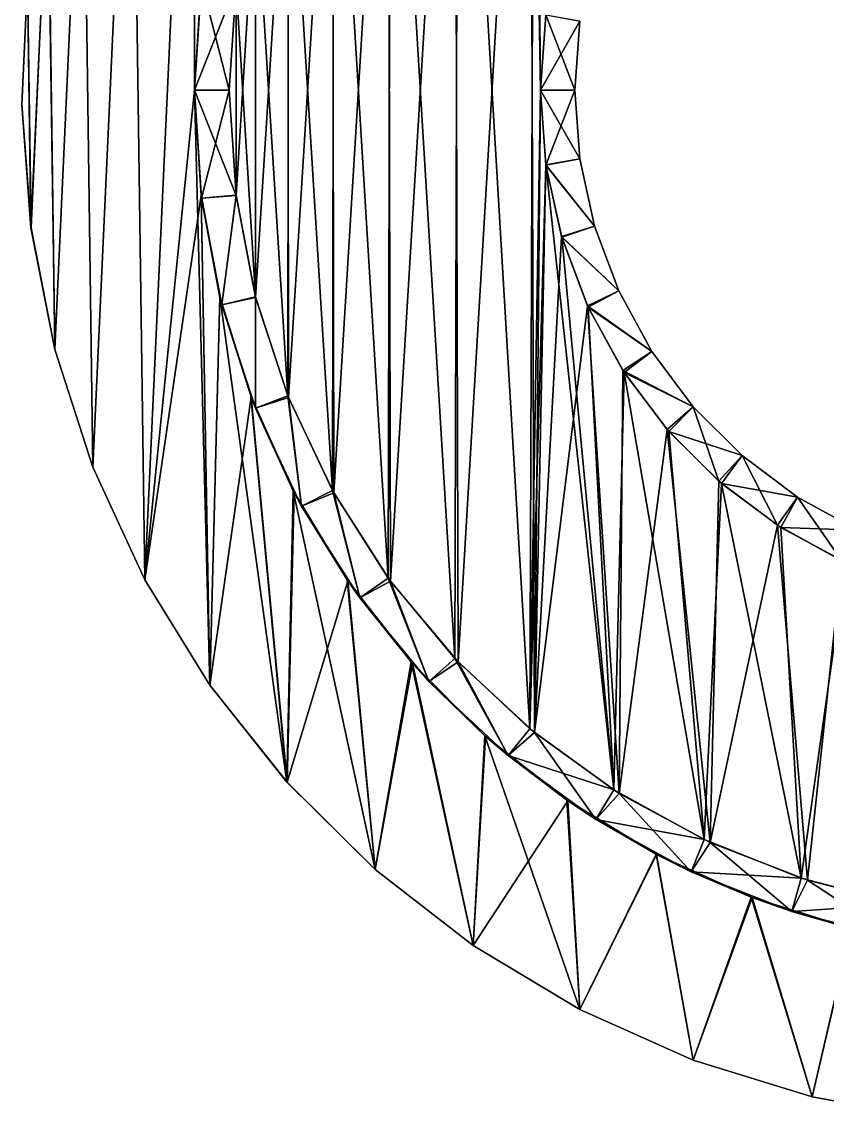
# Model space of a CAD drawing. Header units: metres. Extents: x -0.15 to 4.68, y -0.15 to 1.34.
# Drawn here: x -0.15 to -0.0335, y -0.1489 to 0.0098 of the extents above; entities that cross this region are included whole.
import ezdxf

# ---------------------------------------------------------------- set-up
doc = ezdxf.new("R2010")
doc.units = ezdxf.units.M
doc.header["$LTSCALE"] = 65.185185
for name, color, linetype in [('22', 7, 'CONTINUOUS'), ('24', 7, 'CONTINUOUS'), ('26', 7, 'CONTINUOUS'), ('27', 7, 'CONTINUOUS'), ('28', 7, 'CONTINUOUS'), ('29', 7, 'CONTINUOUS'), ('30', 7, 'CONTINUOUS'), ('31', 7, 'CONTINUOUS'), ('32', 7, 'CONTINUOUS'), ('33', 7, 'CONTINUOUS'), ('34', 7, 'CONTINUOUS'), ('35', 7, 'CONTINUOUS'), ('36', 7, 'CONTINUOUS'), ('37', 7, 'CONTINUOUS'), ('38', 7, 'CONTINUOUS'), ('39', 7, 'CONTINUOUS'), ('40', 7, 'CONTINUOUS'), ('41', 7, 'CONTINUOUS'), ('82', 7, 'CONTINUOUS')]:
    doc.layers.add(name, color=color, linetype=linetype)

msp = doc.modelspace()

# ---------------------------------------------------------------- linework, layer by layer
at = {"layer": '22', "color": 2, "linetype": 'CONTINUOUS'}
for points in [[(-0.1322, -0.07086), (-0.13411, 0.06716), (-0.12514, 0.0827), (-0.1322, -0.07086)], [(-0.1322, -0.07086), (-0.12514, 0.0827), (-0.125, 0), (-0.1322, -0.07086)], [(-0.125, 0), (-0.12514, 0.0827), (-0.12408, 0.01496), (-0.125, 0)], [(-0.13971, -0.05459), (-0.14118, 0.05068), (-0.13411, 0.06716), (-0.13971, -0.05459)], [(-0.1322, -0.07086), (-0.13971, -0.05459), (-0.13411, 0.06716), (-0.1322, -0.07086)], [(-0.14521, -0.03754), (-0.14621, 0.03347), (-0.14118, 0.05068), (-0.14521, -0.03754)], [(-0.13971, -0.05459), (-0.14521, -0.03754), (-0.14118, 0.05068), (-0.13971, -0.05459)], [(-0.14866, -0.01996), (-0.14916, 0.0158), (-0.14621, 0.03347), (-0.14866, -0.01996)], [(-0.14521, -0.03754), (-0.14866, -0.01996), (-0.14621, 0.03347), (-0.14521, -0.03754)], [(-0.14866, -0.01996), (-0.14997, -0.0021), (-0.14916, 0.0158), (-0.14866, -0.01996)], [(-0.12404, -0.01526), (-0.1322, -0.07086), (-0.125, 0), (-0.12404, -0.01526)], [(-0.12281, -0.08613), (-0.1322, -0.07086), (-0.12404, -0.01526), (-0.12281, -0.08613)], [(-0.12134, -0.03003), (-0.12281, -0.08613), (-0.12404, -0.01526), (-0.12134, -0.03003)], [(-0.11684, -0.04439), (-0.12281, -0.08613), (-0.12134, -0.03003), (-0.11684, -0.04439)], [(-0.11164, -0.10016), (-0.12281, -0.08613), (-0.11684, -0.04439), (-0.11164, -0.10016)], [(-0.11063, -0.05819), (-0.11164, -0.10016), (-0.11684, -0.04439), (-0.11063, -0.05819)], [(-0.10285, -0.07102), (-0.11164, -0.10016), (-0.11063, -0.05819), (-0.10285, -0.07102)], [(-0.09889, -0.11278), (-0.11164, -0.10016), (-0.10285, -0.07102), (-0.09889, -0.11278)], [(-0.09352, -0.08292), (-0.09889, -0.11278), (-0.10285, -0.07102), (-0.09352, -0.08292)], [(-0.08471, -0.12378), (-0.09889, -0.11278), (-0.09352, -0.08292), (-0.08471, -0.12378)], [(-0.08293, -0.09352), (-0.08471, -0.12378), (-0.09352, -0.08292), (-0.08293, -0.09352)], [(-0.07102, -0.10285), (-0.08471, -0.12378), (-0.08293, -0.09352), (-0.07102, -0.10285)], [(-0.06931, -0.13303), (-0.08471, -0.12378), (-0.07102, -0.10285), (-0.06931, -0.13303)], [(-0.05819, -0.11062), (-0.06931, -0.13303), (-0.07102, -0.10285), (-0.05819, -0.11062)], [(-0.05289, -0.14035), (-0.06931, -0.13303), (-0.05819, -0.11062), (-0.05289, -0.14035)], [(-0.04439, -0.11684), (-0.05289, -0.14035), (-0.05819, -0.11062), (-0.04439, -0.11684)], [(-0.03571, -0.14569), (-0.05289, -0.14035), (-0.04439, -0.11684), (-0.03571, -0.14569)], [(-0.03003, -0.12134), (-0.03571, -0.14569), (-0.04439, -0.11684), (-0.03003, -0.12134)], [(-0.01812, -0.14889), (-0.03571, -0.14569), (-0.03003, -0.12134), (-0.01812, -0.14889)]]:
    msp.add_3dface(points, dxfattribs=at)
at = {"layer": '24', "color": 2, "linetype": 'CONTINUOUS'}
for points in [[(-0.13411, 0.06716, 0.605), (-0.1322, -0.07085, 0.605), (-0.12514, 0.0827, 0.605), (-0.13411, 0.06716, 0.605)], [(-0.12514, 0.0827, 0.605), (-0.1322, -0.07085, 0.605), (-0.125, 0, 0.605), (-0.12514, 0.0827, 0.605)], [(-0.12514, 0.0827, 0.605), (-0.125, 0, 0.605), (-0.1241, 0.01488, 0.605), (-0.12514, 0.0827, 0.605)], [(-0.14118, 0.05068, 0.605), (-0.13971, -0.05459, 0.605), (-0.13411, 0.06716, 0.605), (-0.14118, 0.05068, 0.605)], [(-0.13971, -0.05459, 0.605), (-0.1322, -0.07085, 0.605), (-0.13411, 0.06716, 0.605), (-0.13971, -0.05459, 0.605)], [(-0.1462, 0.03348, 0.605), (-0.14521, -0.03754, 0.605), (-0.14118, 0.05068, 0.605), (-0.1462, 0.03348, 0.605)], [(-0.14521, -0.03754, 0.605), (-0.13971, -0.05459, 0.605), (-0.14118, 0.05068, 0.605), (-0.14521, -0.03754, 0.605)], [(-0.14916, 0.0158, 0.605), (-0.14867, -0.01996, 0.605), (-0.1462, 0.03348, 0.605), (-0.14916, 0.0158, 0.605)], [(-0.14867, -0.01996, 0.605), (-0.14521, -0.03754, 0.605), (-0.1462, 0.03348, 0.605), (-0.14867, -0.01996, 0.605)], [(-0.14997, -0.00209, 0.605), (-0.14867, -0.01996, 0.605), (-0.14916, 0.0158, 0.605), (-0.14997, -0.00209, 0.605)], [(-0.1322, -0.07085, 0.605), (-0.12281, -0.08612, 0.605), (-0.125, 0, 0.605), (-0.1322, -0.07085, 0.605)], [(-0.125, 0, 0.605), (-0.12281, -0.08612, 0.605), (-0.12407, -0.01513, 0.605), (-0.125, 0, 0.605)], [(-0.12407, -0.01513, 0.605), (-0.12281, -0.08612, 0.605), (-0.12138, -0.02986, 0.605), (-0.12407, -0.01513, 0.605)], [(-0.12281, -0.08612, 0.605), (-0.11165, -0.10016, 0.605), (-0.12138, -0.02986, 0.605), (-0.12281, -0.08612, 0.605)], [(-0.12138, -0.02986, 0.605), (-0.11165, -0.10016, 0.605), (-0.11689, -0.04426, 0.605), (-0.12138, -0.02986, 0.605)], [(-0.11689, -0.04426, 0.605), (-0.11165, -0.10016, 0.605), (-0.11073, -0.05797, 0.605), (-0.11689, -0.04426, 0.605)], [(-0.11165, -0.10016, 0.605), (-0.0989, -0.11278, 0.605), (-0.11073, -0.05797, 0.605), (-0.11165, -0.10016, 0.605)], [(-0.11073, -0.05797, 0.605), (-0.0989, -0.11278, 0.605), (-0.10293, -0.07089, 0.605), (-0.11073, -0.05797, 0.605)], [(-0.10293, -0.07089, 0.605), (-0.0989, -0.11278, 0.605), (-0.09369, -0.08273, 0.605), (-0.10293, -0.07089, 0.605)], [(-0.0989, -0.11278, 0.605), (-0.08471, -0.12378, 0.605), (-0.09369, -0.08273, 0.605), (-0.0989, -0.11278, 0.605)], [(-0.09369, -0.08273, 0.605), (-0.08471, -0.12378, 0.605), (-0.08302, -0.09343, 0.605), (-0.09369, -0.08273, 0.605)], [(-0.08471, -0.12378, 0.605), (-0.06931, -0.13303, 0.605), (-0.08302, -0.09343, 0.605), (-0.08471, -0.12378, 0.605)], [(-0.08302, -0.09343, 0.605), (-0.06931, -0.13303, 0.605), (-0.0712, -0.10272, 0.605), (-0.08302, -0.09343, 0.605)], [(-0.0712, -0.10272, 0.605), (-0.06931, -0.13303, 0.605), (-0.05826, -0.11058, 0.605), (-0.0712, -0.10272, 0.605)], [(-0.06931, -0.13303, 0.605), (-0.05289, -0.14035, 0.605), (-0.05826, -0.11058, 0.605), (-0.06931, -0.13303, 0.605)], [(-0.05826, -0.11058, 0.605), (-0.05289, -0.14035, 0.605), (-0.04453, -0.11679, 0.605), (-0.05826, -0.11058, 0.605)], [(-0.05289, -0.14035, 0.605), (-0.03571, -0.14569, 0.605), (-0.04453, -0.11679, 0.605), (-0.05289, -0.14035, 0.605)], [(-0.04453, -0.11679, 0.605), (-0.03571, -0.14569, 0.605), (-0.03008, -0.12132, 0.605), (-0.04453, -0.11679, 0.605)], [(-0.03571, -0.14569, 0.605), (-0.01812, -0.14889, 0.605), (-0.03008, -0.12132, 0.605), (-0.03571, -0.14569, 0.605)]]:
    msp.add_3dface(points, dxfattribs=at)
at = {"layer": '26', "color": 2, "linetype": 'CONTINUOUS'}
for points in [[(-0.125, 0, -0.0125), (-0.12401, 0.01567, -0.0125), (-0.12, 0, -0.0175), (-0.125, 0, -0.0125)], [(-0.12, 0, -0.0175), (-0.12401, 0.01567, -0.0125), (-0.11902, 0.01521, -0.0175), (-0.12, 0, -0.0175)]]:
    msp.add_3dface(points, dxfattribs=at)
at = {"layer": '27', "color": 2, "linetype": 'CONTINUOUS'}
for points in [[(-0.12401, -0.01567, -0.0125), (-0.125, 0, -0.0125), (-0.11902, -0.01525, -0.0175), (-0.12401, -0.01567, -0.0125)], [(-0.11902, -0.01525, -0.0175), (-0.125, 0, -0.0125), (-0.12, 0, -0.0175), (-0.11902, -0.01525, -0.0175)], [(-0.12107, -0.03109, -0.0125), (-0.12401, -0.01567, -0.0125), (-0.11902, -0.01525, -0.0175), (-0.12107, -0.03109, -0.0125)], [(-0.11618, -0.03004, -0.0175), (-0.12107, -0.03109, -0.0125), (-0.11902, -0.01525, -0.0175), (-0.11618, -0.03004, -0.0175)], [(-0.11622, -0.04602, -0.0125), (-0.12107, -0.03109, -0.0125), (-0.11618, -0.03004, -0.0175), (-0.11622, -0.04602, -0.0125)], [(-0.11143, -0.04448, -0.0175), (-0.11622, -0.04602, -0.0125), (-0.11618, -0.03004, -0.0175), (-0.11143, -0.04448, -0.0175)], [(-0.10954, -0.06022, -0.0125), (-0.11622, -0.04602, -0.0125), (-0.11143, -0.04448, -0.0175), (-0.10954, -0.06022, -0.0125)], [(-0.10489, -0.05829, -0.0175), (-0.10954, -0.06022, -0.0125), (-0.11143, -0.04448, -0.0175), (-0.10489, -0.05829, -0.0175)], [(-0.10113, -0.07347, -0.0125), (-0.10954, -0.06022, -0.0125), (-0.10489, -0.05829, -0.0175), (-0.10113, -0.07347, -0.0125)], [(-0.09668, -0.07106, -0.0175), (-0.10113, -0.07347, -0.0125), (-0.10489, -0.05829, -0.0175), (-0.09668, -0.07106, -0.0175)], [(-0.09112, -0.08557, -0.0125), (-0.10113, -0.07347, -0.0125), (-0.09668, -0.07106, -0.0175), (-0.09112, -0.08557, -0.0125)], [(-0.0869, -0.08275, -0.0175), (-0.09112, -0.08557, -0.0125), (-0.09668, -0.07106, -0.0175), (-0.0869, -0.08275, -0.0175)], [(-0.07968, -0.09631, -0.0125), (-0.09112, -0.08557, -0.0125), (-0.0869, -0.08275, -0.0175), (-0.07968, -0.09631, -0.0125)], [(-0.07587, -0.09297, -0.0175), (-0.07968, -0.09631, -0.0125), (-0.0869, -0.08275, -0.0175), (-0.07587, -0.09297, -0.0175)], [(-0.06698, -0.10554, -0.0125), (-0.07968, -0.09631, -0.0125), (-0.07587, -0.09297, -0.0175), (-0.06698, -0.10554, -0.0125)], [(-0.0636, -0.10176, -0.0175), (-0.06698, -0.10554, -0.0125), (-0.07587, -0.09297, -0.0175), (-0.0636, -0.10176, -0.0175)], [(-0.05322, -0.1131, -0.0125), (-0.06698, -0.10554, -0.0125), (-0.0636, -0.10176, -0.0175), (-0.05322, -0.1131, -0.0125)], [(-0.05043, -0.10888, -0.0175), (-0.05322, -0.1131, -0.0125), (-0.0636, -0.10176, -0.0175), (-0.05043, -0.10888, -0.0175)], [(-0.03863, -0.11888, -0.0125), (-0.05322, -0.1131, -0.0125), (-0.05043, -0.10888, -0.0175), (-0.03863, -0.11888, -0.0125)], [(-0.03638, -0.11434, -0.0175), (-0.03863, -0.11888, -0.0125), (-0.05043, -0.10888, -0.0175), (-0.03638, -0.11434, -0.0175)], [(-0.02342, -0.12279, -0.0125), (-0.03863, -0.11888, -0.0125), (-0.03638, -0.11434, -0.0175), (-0.02342, -0.12279, -0.0125)], [(-0.02191, -0.11798, -0.0175), (-0.02342, -0.12279, -0.0125), (-0.03638, -0.11434, -0.0175), (-0.02191, -0.11798, -0.0175)]]:
    msp.add_3dface(points, dxfattribs=at)
at = {"layer": '28', "color": 2, "linetype": 'CONTINUOUS'}
for points in [[(-0.0869, -0.08275, -0.0175), (-0.08739, 0.08223, -0.0175), (-0.07651, 0.09244, -0.0175), (-0.0869, -0.08275, -0.0175)], [(-0.07587, -0.09297, -0.0175), (-0.0869, -0.08275, -0.0175), (-0.07651, 0.09244, -0.0175), (-0.07587, -0.09297, -0.0175)], [(-0.07587, -0.09297, -0.0175), (-0.07651, 0.09244, -0.0175), (-0.075, 0, -0.0175), (-0.07587, -0.09297, -0.0175)], [(-0.075, 0, -0.0175), (-0.07651, 0.09244, -0.0175), (-0.0742, 0.01086, -0.0175), (-0.075, 0, -0.0175)], [(-0.09668, -0.07106, -0.0175), (-0.097, 0.07062, -0.0175), (-0.08739, 0.08223, -0.0175), (-0.09668, -0.07106, -0.0175)], [(-0.0869, -0.08275, -0.0175), (-0.09668, -0.07106, -0.0175), (-0.08739, 0.08223, -0.0175), (-0.0869, -0.08275, -0.0175)], [(-0.10489, -0.05829, -0.0175), (-0.10508, 0.05795, -0.0175), (-0.097, 0.07062, -0.0175), (-0.10489, -0.05829, -0.0175)], [(-0.09668, -0.07106, -0.0175), (-0.10489, -0.05829, -0.0175), (-0.097, 0.07062, -0.0175), (-0.09668, -0.07106, -0.0175)], [(-0.11143, -0.04448, -0.0175), (-0.11152, 0.04427, -0.0175), (-0.10508, 0.05795, -0.0175), (-0.11143, -0.04448, -0.0175)], [(-0.10489, -0.05829, -0.0175), (-0.11143, -0.04448, -0.0175), (-0.10508, 0.05795, -0.0175), (-0.10489, -0.05829, -0.0175)], [(-0.11618, -0.03004, -0.0175), (-0.11621, 0.02993, -0.0175), (-0.11152, 0.04427, -0.0175), (-0.11618, -0.03004, -0.0175)], [(-0.11143, -0.04448, -0.0175), (-0.11618, -0.03004, -0.0175), (-0.11152, 0.04427, -0.0175), (-0.11143, -0.04448, -0.0175)], [(-0.11618, -0.03004, -0.0175), (-0.11902, -0.01525, -0.0175), (-0.11621, 0.02993, -0.0175), (-0.11618, -0.03004, -0.0175)], [(-0.11902, -0.01525, -0.0175), (-0.11902, 0.01521, -0.0175), (-0.11621, 0.02993, -0.0175), (-0.11902, -0.01525, -0.0175)], [(-0.11902, -0.01525, -0.0175), (-0.12, 0, -0.0175), (-0.11902, 0.01521, -0.0175), (-0.11902, -0.01525, -0.0175)], [(-0.07587, -0.09297, -0.0175), (-0.075, 0, -0.0175), (-0.0742, -0.01083, -0.0175), (-0.07587, -0.09297, -0.0175)], [(-0.07194, -0.0212, -0.0175), (-0.07587, -0.09297, -0.0175), (-0.0742, -0.01083, -0.0175), (-0.07194, -0.0212, -0.0175)], [(-0.06818, -0.03122, -0.0175), (-0.07587, -0.09297, -0.0175), (-0.07194, -0.0212, -0.0175), (-0.06818, -0.03122, -0.0175)], [(-0.0636, -0.10176, -0.0175), (-0.07587, -0.09297, -0.0175), (-0.06818, -0.03122, -0.0175), (-0.0636, -0.10176, -0.0175)], [(-0.06306, -0.0406, -0.0175), (-0.0636, -0.10176, -0.0175), (-0.06818, -0.03122, -0.0175), (-0.06306, -0.0406, -0.0175)], [(-0.05669, -0.0491, -0.0175), (-0.0636, -0.10176, -0.0175), (-0.06306, -0.0406, -0.0175), (-0.05669, -0.0491, -0.0175)], [(-0.05043, -0.10888, -0.0175), (-0.0636, -0.10176, -0.0175), (-0.05669, -0.0491, -0.0175), (-0.05043, -0.10888, -0.0175)], [(-0.04919, -0.05661, -0.0175), (-0.05043, -0.10888, -0.0175), (-0.05669, -0.0491, -0.0175), (-0.04919, -0.05661, -0.0175)], [(-0.0407, -0.06298, -0.0175), (-0.05043, -0.10888, -0.0175), (-0.04919, -0.05661, -0.0175), (-0.0407, -0.06298, -0.0175)], [(-0.03638, -0.11434, -0.0175), (-0.05043, -0.10888, -0.0175), (-0.0407, -0.06298, -0.0175), (-0.03638, -0.11434, -0.0175)], [(-0.03139, -0.06812, -0.0175), (-0.03638, -0.11434, -0.0175), (-0.0407, -0.06298, -0.0175), (-0.03139, -0.06812, -0.0175)], [(-0.02191, -0.11798, -0.0175), (-0.03638, -0.11434, -0.0175), (-0.03139, -0.06812, -0.0175), (-0.02191, -0.11798, -0.0175)]]:
    msp.add_3dface(points, dxfattribs=at)
at = {"layer": '29', "color": 2, "linetype": 'CONTINUOUS'}
for points in [[(-0.12404, -0.01526), (-0.125, 0), (-0.12401, -0.01567, -0.0125), (-0.12404, -0.01526)], [(-0.125, 0), (-0.125, 0, -0.0125), (-0.12401, -0.01567, -0.0125), (-0.125, 0)], [(-0.12134, -0.03003), (-0.12404, -0.01526), (-0.12401, -0.01567, -0.0125), (-0.12134, -0.03003)], [(-0.12107, -0.03109, -0.0125), (-0.12134, -0.03003), (-0.12401, -0.01567, -0.0125), (-0.12107, -0.03109, -0.0125)], [(-0.11684, -0.04439), (-0.12134, -0.03003), (-0.12107, -0.03109, -0.0125), (-0.11684, -0.04439)], [(-0.11622, -0.04602, -0.0125), (-0.11684, -0.04439), (-0.12107, -0.03109, -0.0125), (-0.11622, -0.04602, -0.0125)], [(-0.11063, -0.05819), (-0.11684, -0.04439), (-0.11622, -0.04602, -0.0125), (-0.11063, -0.05819)], [(-0.10954, -0.06022, -0.0125), (-0.11063, -0.05819), (-0.11622, -0.04602, -0.0125), (-0.10954, -0.06022, -0.0125)], [(-0.10285, -0.07102), (-0.11063, -0.05819), (-0.10954, -0.06022, -0.0125), (-0.10285, -0.07102)], [(-0.10113, -0.07347, -0.0125), (-0.10285, -0.07102), (-0.10954, -0.06022, -0.0125), (-0.10113, -0.07347, -0.0125)], [(-0.09352, -0.08292), (-0.10285, -0.07102), (-0.10113, -0.07347, -0.0125), (-0.09352, -0.08292)], [(-0.09112, -0.08557, -0.0125), (-0.09352, -0.08292), (-0.10113, -0.07347, -0.0125), (-0.09112, -0.08557, -0.0125)], [(-0.08293, -0.09352), (-0.09352, -0.08292), (-0.09112, -0.08557, -0.0125), (-0.08293, -0.09352)], [(-0.07968, -0.09631, -0.0125), (-0.08293, -0.09352), (-0.09112, -0.08557, -0.0125), (-0.07968, -0.09631, -0.0125)], [(-0.07102, -0.10285), (-0.08293, -0.09352), (-0.07968, -0.09631, -0.0125), (-0.07102, -0.10285)], [(-0.06698, -0.10554, -0.0125), (-0.07102, -0.10285), (-0.07968, -0.09631, -0.0125), (-0.06698, -0.10554, -0.0125)], [(-0.05819, -0.11062), (-0.07102, -0.10285), (-0.06698, -0.10554, -0.0125), (-0.05819, -0.11062)], [(-0.05322, -0.1131, -0.0125), (-0.05819, -0.11062), (-0.06698, -0.10554, -0.0125), (-0.05322, -0.1131, -0.0125)], [(-0.04439, -0.11684), (-0.05819, -0.11062), (-0.05322, -0.1131, -0.0125), (-0.04439, -0.11684)], [(-0.03863, -0.11888, -0.0125), (-0.04439, -0.11684), (-0.05322, -0.1131, -0.0125), (-0.03863, -0.11888, -0.0125)], [(-0.03003, -0.12134), (-0.04439, -0.11684), (-0.03863, -0.11888, -0.0125), (-0.03003, -0.12134)], [(-0.02342, -0.12279, -0.0125), (-0.03003, -0.12134), (-0.03863, -0.11888, -0.0125), (-0.02342, -0.12279, -0.0125)]]:
    msp.add_3dface(points, dxfattribs=at)
at = {"layer": '30', "color": 2, "linetype": 'CONTINUOUS'}
for points in [[(-0.125, 0, -0.0125), (-0.12408, 0.01496), (-0.12401, 0.01567, -0.0125), (-0.125, 0, -0.0125)], [(-0.125, 0), (-0.12408, 0.01496), (-0.125, 0, -0.0125), (-0.125, 0)]]:
    msp.add_3dface(points, dxfattribs=at)
at = {"layer": '31', "color": 2, "linetype": 'CONTINUOUS'}
for points in [[(-0.0742, -0.01083, -0.0175), (-0.075, 0, -0.0175), (-0.06929, -0.00996, -0.0125), (-0.0742, -0.01083, -0.0175)], [(-0.075, 0, -0.0175), (-0.07, 0, -0.0125), (-0.06929, -0.00996, -0.0125), (-0.075, 0, -0.0175)], [(-0.06716, -0.01972, -0.0125), (-0.0742, -0.01083, -0.0175), (-0.06929, -0.00996, -0.0125), (-0.06716, -0.01972, -0.0125)], [(-0.07194, -0.0212, -0.0175), (-0.0742, -0.01083, -0.0175), (-0.06716, -0.01972, -0.0125), (-0.07194, -0.0212, -0.0175)], [(-0.06367, -0.02908, -0.0125), (-0.07194, -0.0212, -0.0175), (-0.06716, -0.01972, -0.0125), (-0.06367, -0.02908, -0.0125)], [(-0.06818, -0.03122, -0.0175), (-0.07194, -0.0212, -0.0175), (-0.06367, -0.02908, -0.0125), (-0.06818, -0.03122, -0.0175)], [(-0.05889, -0.03784, -0.0125), (-0.06818, -0.03122, -0.0175), (-0.06367, -0.02908, -0.0125), (-0.05889, -0.03784, -0.0125)], [(-0.06306, -0.0406, -0.0175), (-0.06818, -0.03122, -0.0175), (-0.05889, -0.03784, -0.0125), (-0.06306, -0.0406, -0.0175)], [(-0.0529, -0.04584, -0.0125), (-0.06306, -0.0406, -0.0175), (-0.05889, -0.03784, -0.0125), (-0.0529, -0.04584, -0.0125)], [(-0.05669, -0.0491, -0.0175), (-0.06306, -0.0406, -0.0175), (-0.0529, -0.04584, -0.0125), (-0.05669, -0.0491, -0.0175)], [(-0.04919, -0.05661, -0.0175), (-0.05669, -0.0491, -0.0175), (-0.0529, -0.04584, -0.0125), (-0.04919, -0.05661, -0.0175)], [(-0.04584, -0.0529, -0.0125), (-0.04919, -0.05661, -0.0175), (-0.0529, -0.04584, -0.0125), (-0.04584, -0.0529, -0.0125)], [(-0.0407, -0.06298, -0.0175), (-0.04919, -0.05661, -0.0175), (-0.04584, -0.0529, -0.0125), (-0.0407, -0.06298, -0.0175)], [(-0.03784, -0.05889, -0.0125), (-0.0407, -0.06298, -0.0175), (-0.04584, -0.0529, -0.0125), (-0.03784, -0.05889, -0.0125)], [(-0.03139, -0.06812, -0.0175), (-0.0407, -0.06298, -0.0175), (-0.03784, -0.05889, -0.0125), (-0.03139, -0.06812, -0.0175)], [(-0.02908, -0.06367, -0.0125), (-0.03139, -0.06812, -0.0175), (-0.03784, -0.05889, -0.0125), (-0.02908, -0.06367, -0.0125)]]:
    msp.add_3dface(points, dxfattribs=at)
at = {"layer": '32', "color": 2, "linetype": 'CONTINUOUS'}
for points in [[(-0.075, 0, -0.0175), (-0.0742, 0.01086, -0.0175), (-0.07, 0, -0.0125), (-0.075, 0, -0.0175)], [(-0.07, 0, -0.0125), (-0.0742, 0.01086, -0.0175), (-0.06929, 0.00996, -0.0125), (-0.07, 0, -0.0125)]]:
    msp.add_3dface(points, dxfattribs=at)
at = {"layer": '33', "color": 2, "linetype": 'CONTINUOUS'}
for points in [[(-0.06929, -0.00996, -0.0125), (-0.07, 0, -0.0125), (-0.06929, -0.00996, 0.6175), (-0.06929, -0.00996, -0.0125)], [(-0.06929, -0.00996, 0.6175), (-0.07, 0, -0.0125), (-0.07, 0, 0.6175), (-0.06929, -0.00996, 0.6175)], [(-0.06716, -0.01972, -0.0125), (-0.06929, -0.00996, -0.0125), (-0.06716, -0.01972, 0.6175), (-0.06716, -0.01972, -0.0125)], [(-0.06716, -0.01972, 0.6175), (-0.06929, -0.00996, -0.0125), (-0.06929, -0.00996, 0.6175), (-0.06716, -0.01972, 0.6175)], [(-0.06367, -0.02908, -0.0125), (-0.06716, -0.01972, -0.0125), (-0.06367, -0.02908, 0.6175), (-0.06367, -0.02908, -0.0125)], [(-0.06367, -0.02908, 0.6175), (-0.06716, -0.01972, -0.0125), (-0.06716, -0.01972, 0.6175), (-0.06367, -0.02908, 0.6175)], [(-0.05889, -0.03784, -0.0125), (-0.06367, -0.02908, -0.0125), (-0.05889, -0.03784, 0.6175), (-0.05889, -0.03784, -0.0125)], [(-0.05889, -0.03784, 0.6175), (-0.06367, -0.02908, -0.0125), (-0.06367, -0.02908, 0.6175), (-0.05889, -0.03784, 0.6175)], [(-0.0529, -0.04584, -0.0125), (-0.05889, -0.03784, -0.0125), (-0.0529, -0.04584, 0.6175), (-0.0529, -0.04584, -0.0125)], [(-0.0529, -0.04584, 0.6175), (-0.05889, -0.03784, -0.0125), (-0.05889, -0.03784, 0.6175), (-0.0529, -0.04584, 0.6175)], [(-0.04584, -0.0529, -0.0125), (-0.0529, -0.04584, -0.0125), (-0.04584, -0.0529, 0.6175), (-0.04584, -0.0529, -0.0125)], [(-0.04584, -0.0529, 0.6175), (-0.0529, -0.04584, -0.0125), (-0.0529, -0.04584, 0.6175), (-0.04584, -0.0529, 0.6175)], [(-0.03784, -0.05889, -0.0125), (-0.04584, -0.0529, -0.0125), (-0.03784, -0.05889, 0.6175), (-0.03784, -0.05889, -0.0125)], [(-0.03784, -0.05889, 0.6175), (-0.04584, -0.0529, -0.0125), (-0.04584, -0.0529, 0.6175), (-0.03784, -0.05889, 0.6175)], [(-0.02908, -0.06367, -0.0125), (-0.03784, -0.05889, -0.0125), (-0.02908, -0.06367, 0.6175), (-0.02908, -0.06367, -0.0125)], [(-0.02908, -0.06367, 0.6175), (-0.03784, -0.05889, -0.0125), (-0.03784, -0.05889, 0.6175), (-0.02908, -0.06367, 0.6175)]]:
    msp.add_3dface(points, dxfattribs=at)
at = {"layer": '34', "color": 2, "linetype": 'CONTINUOUS'}
for points in [[(-0.07, 0, 0.6175), (-0.07, 0, -0.0125), (-0.06929, 0.00996, -0.0125), (-0.07, 0, 0.6175)], [(-0.06929, 0.00996, 0.6175), (-0.07, 0, 0.6175), (-0.06929, 0.00996, -0.0125), (-0.06929, 0.00996, 0.6175)]]:
    msp.add_3dface(points, dxfattribs=at)
at = {"layer": '35', "color": 2, "linetype": 'CONTINUOUS'}
for points in [[(-0.125, 0, 0.6175), (-0.11902, 0.01525, 0.6225), (-0.12401, 0.01567, 0.6175), (-0.125, 0, 0.6175)], [(-0.12, 0, 0.6225), (-0.11902, 0.01525, 0.6225), (-0.125, 0, 0.6175), (-0.12, 0, 0.6225)]]:
    msp.add_3dface(points, dxfattribs=at)
at = {"layer": '36', "color": 2, "linetype": 'CONTINUOUS'}
for points in [[(-0.12, 0, 0.6225), (-0.125, 0, 0.6175), (-0.12401, -0.01567, 0.6175), (-0.12, 0, 0.6225)], [(-0.11902, -0.01521, 0.6225), (-0.12, 0, 0.6225), (-0.12401, -0.01567, 0.6175), (-0.11902, -0.01521, 0.6225)], [(-0.11902, -0.01521, 0.6225), (-0.12401, -0.01567, 0.6175), (-0.12107, -0.03109, 0.6175), (-0.11902, -0.01521, 0.6225)], [(-0.11621, -0.02993, 0.6225), (-0.11902, -0.01521, 0.6225), (-0.12107, -0.03109, 0.6175), (-0.11621, -0.02993, 0.6225)], [(-0.11621, -0.02993, 0.6225), (-0.12107, -0.03109, 0.6175), (-0.11622, -0.04602, 0.6175), (-0.11621, -0.02993, 0.6225)], [(-0.11152, -0.04427, 0.6225), (-0.11621, -0.02993, 0.6225), (-0.11622, -0.04602, 0.6175), (-0.11152, -0.04427, 0.6225)], [(-0.11152, -0.04427, 0.6225), (-0.11622, -0.04602, 0.6175), (-0.10954, -0.06022, 0.6175), (-0.11152, -0.04427, 0.6225)], [(-0.10508, -0.05795, 0.6225), (-0.11152, -0.04427, 0.6225), (-0.10954, -0.06022, 0.6175), (-0.10508, -0.05795, 0.6225)], [(-0.10508, -0.05795, 0.6225), (-0.10954, -0.06022, 0.6175), (-0.10113, -0.07347, 0.6175), (-0.10508, -0.05795, 0.6225)], [(-0.097, -0.07062, 0.6225), (-0.10508, -0.05795, 0.6225), (-0.10113, -0.07347, 0.6175), (-0.097, -0.07062, 0.6225)], [(-0.097, -0.07062, 0.6225), (-0.10113, -0.07347, 0.6175), (-0.09112, -0.08557, 0.6175), (-0.097, -0.07062, 0.6225)], [(-0.08739, -0.08223, 0.6225), (-0.097, -0.07062, 0.6225), (-0.09112, -0.08557, 0.6175), (-0.08739, -0.08223, 0.6225)], [(-0.08739, -0.08223, 0.6225), (-0.09112, -0.08557, 0.6175), (-0.07968, -0.09631, 0.6175), (-0.08739, -0.08223, 0.6225)], [(-0.07651, -0.09244, 0.6225), (-0.08739, -0.08223, 0.6225), (-0.07968, -0.09631, 0.6175), (-0.07651, -0.09244, 0.6225)], [(-0.06439, -0.10126, 0.6225), (-0.07651, -0.09244, 0.6225), (-0.07968, -0.09631, 0.6175), (-0.06439, -0.10126, 0.6225)], [(-0.06439, -0.10126, 0.6225), (-0.07968, -0.09631, 0.6175), (-0.06698, -0.10554, 0.6175), (-0.06439, -0.10126, 0.6225)], [(-0.05131, -0.10846, 0.6225), (-0.06439, -0.10126, 0.6225), (-0.06698, -0.10554, 0.6175), (-0.05131, -0.10846, 0.6225)], [(-0.05131, -0.10846, 0.6225), (-0.06698, -0.10554, 0.6175), (-0.05322, -0.1131, 0.6175), (-0.05131, -0.10846, 0.6225)], [(-0.03731, -0.11404, 0.6225), (-0.05131, -0.10846, 0.6225), (-0.05322, -0.1131, 0.6175), (-0.03731, -0.11404, 0.6225)], [(-0.03731, -0.11404, 0.6225), (-0.05322, -0.1131, 0.6175), (-0.03863, -0.11888, 0.6175), (-0.03731, -0.11404, 0.6225)], [(-0.02285, -0.1178, 0.6225), (-0.03731, -0.11404, 0.6225), (-0.03863, -0.11888, 0.6175), (-0.02285, -0.1178, 0.6225)], [(-0.02285, -0.1178, 0.6225), (-0.03863, -0.11888, 0.6175), (-0.02342, -0.12279, 0.6175), (-0.02285, -0.1178, 0.6225)]]:
    msp.add_3dface(points, dxfattribs=at)
at = {"layer": '37', "color": 2, "linetype": 'CONTINUOUS'}
for points in [[(-0.0869, 0.08275, 0.6225), (-0.07651, -0.09244, 0.6225), (-0.07587, 0.09297, 0.6225), (-0.0869, 0.08275, 0.6225)], [(-0.07651, -0.09244, 0.6225), (-0.075, 0, 0.6225), (-0.07587, 0.09297, 0.6225), (-0.07651, -0.09244, 0.6225)], [(-0.075, 0, 0.6225), (-0.0742, 0.01083, 0.6225), (-0.07587, 0.09297, 0.6225), (-0.075, 0, 0.6225)], [(-0.09668, 0.07106, 0.6225), (-0.08739, -0.08223, 0.6225), (-0.0869, 0.08275, 0.6225), (-0.09668, 0.07106, 0.6225)], [(-0.08739, -0.08223, 0.6225), (-0.07651, -0.09244, 0.6225), (-0.0869, 0.08275, 0.6225), (-0.08739, -0.08223, 0.6225)], [(-0.10489, 0.05829, 0.6225), (-0.097, -0.07062, 0.6225), (-0.09668, 0.07106, 0.6225), (-0.10489, 0.05829, 0.6225)], [(-0.097, -0.07062, 0.6225), (-0.08739, -0.08223, 0.6225), (-0.09668, 0.07106, 0.6225), (-0.097, -0.07062, 0.6225)], [(-0.11143, 0.04448, 0.6225), (-0.10508, -0.05795, 0.6225), (-0.10489, 0.05829, 0.6225), (-0.11143, 0.04448, 0.6225)], [(-0.10508, -0.05795, 0.6225), (-0.097, -0.07062, 0.6225), (-0.10489, 0.05829, 0.6225), (-0.10508, -0.05795, 0.6225)], [(-0.11618, 0.03004, 0.6225), (-0.11152, -0.04427, 0.6225), (-0.11143, 0.04448, 0.6225), (-0.11618, 0.03004, 0.6225)], [(-0.11152, -0.04427, 0.6225), (-0.10508, -0.05795, 0.6225), (-0.11143, 0.04448, 0.6225), (-0.11152, -0.04427, 0.6225)], [(-0.11902, 0.01525, 0.6225), (-0.11621, -0.02993, 0.6225), (-0.11618, 0.03004, 0.6225), (-0.11902, 0.01525, 0.6225)], [(-0.11621, -0.02993, 0.6225), (-0.11152, -0.04427, 0.6225), (-0.11618, 0.03004, 0.6225), (-0.11621, -0.02993, 0.6225)], [(-0.12, 0, 0.6225), (-0.11902, -0.01521, 0.6225), (-0.11902, 0.01525, 0.6225), (-0.12, 0, 0.6225)], [(-0.11902, -0.01521, 0.6225), (-0.11621, -0.02993, 0.6225), (-0.11902, 0.01525, 0.6225), (-0.11902, -0.01521, 0.6225)], [(-0.0742, -0.01086, 0.6225), (-0.075, 0, 0.6225), (-0.07651, -0.09244, 0.6225), (-0.0742, -0.01086, 0.6225)], [(-0.06439, -0.10126, 0.6225), (-0.0742, -0.01086, 0.6225), (-0.07651, -0.09244, 0.6225), (-0.06439, -0.10126, 0.6225)], [(-0.07191, -0.02129, 0.6225), (-0.0742, -0.01086, 0.6225), (-0.06439, -0.10126, 0.6225), (-0.07191, -0.02129, 0.6225)], [(-0.06809, -0.0314, 0.6225), (-0.07191, -0.02129, 0.6225), (-0.06439, -0.10126, 0.6225), (-0.06809, -0.0314, 0.6225)], [(-0.06289, -0.04086, 0.6225), (-0.06809, -0.0314, 0.6225), (-0.06439, -0.10126, 0.6225), (-0.06289, -0.04086, 0.6225)], [(-0.05131, -0.10846, 0.6225), (-0.06289, -0.04086, 0.6225), (-0.06439, -0.10126, 0.6225), (-0.05131, -0.10846, 0.6225)], [(-0.05641, -0.04941, 0.6225), (-0.06289, -0.04086, 0.6225), (-0.05131, -0.10846, 0.6225), (-0.05641, -0.04941, 0.6225)], [(-0.0488, -0.05695, 0.6225), (-0.05641, -0.04941, 0.6225), (-0.05131, -0.10846, 0.6225), (-0.0488, -0.05695, 0.6225)], [(-0.03731, -0.11404, 0.6225), (-0.0488, -0.05695, 0.6225), (-0.05131, -0.10846, 0.6225), (-0.03731, -0.11404, 0.6225)], [(-0.04021, -0.0633, 0.6225), (-0.0488, -0.05695, 0.6225), (-0.03731, -0.11404, 0.6225), (-0.04021, -0.0633, 0.6225)], [(-0.03082, -0.06837, 0.6225), (-0.04021, -0.0633, 0.6225), (-0.03731, -0.11404, 0.6225), (-0.03082, -0.06837, 0.6225)], [(-0.02285, -0.1178, 0.6225), (-0.03082, -0.06837, 0.6225), (-0.03731, -0.11404, 0.6225), (-0.02285, -0.1178, 0.6225)]]:
    msp.add_3dface(points, dxfattribs=at)
at = {"layer": '38', "color": 2, "linetype": 'CONTINUOUS'}
for points in [[(-0.125, 0, 0.605), (-0.12407, -0.01513, 0.605), (-0.125, 0, 0.6175), (-0.125, 0, 0.605)], [(-0.125, 0, 0.6175), (-0.12407, -0.01513, 0.605), (-0.12401, -0.01567, 0.6175), (-0.125, 0, 0.6175)], [(-0.12407, -0.01513, 0.605), (-0.12138, -0.02986, 0.605), (-0.12401, -0.01567, 0.6175), (-0.12407, -0.01513, 0.605)], [(-0.12401, -0.01567, 0.6175), (-0.12138, -0.02986, 0.605), (-0.12107, -0.03109, 0.6175), (-0.12401, -0.01567, 0.6175)], [(-0.12138, -0.02986, 0.605), (-0.11689, -0.04426, 0.605), (-0.12107, -0.03109, 0.6175), (-0.12138, -0.02986, 0.605)], [(-0.12107, -0.03109, 0.6175), (-0.11689, -0.04426, 0.605), (-0.11622, -0.04602, 0.6175), (-0.12107, -0.03109, 0.6175)], [(-0.11689, -0.04426, 0.605), (-0.11073, -0.05797, 0.605), (-0.11622, -0.04602, 0.6175), (-0.11689, -0.04426, 0.605)], [(-0.11622, -0.04602, 0.6175), (-0.11073, -0.05797, 0.605), (-0.10954, -0.06022, 0.6175), (-0.11622, -0.04602, 0.6175)], [(-0.11073, -0.05797, 0.605), (-0.10293, -0.07089, 0.605), (-0.10954, -0.06022, 0.6175), (-0.11073, -0.05797, 0.605)], [(-0.10954, -0.06022, 0.6175), (-0.10293, -0.07089, 0.605), (-0.10113, -0.07347, 0.6175), (-0.10954, -0.06022, 0.6175)], [(-0.10293, -0.07089, 0.605), (-0.09369, -0.08273, 0.605), (-0.10113, -0.07347, 0.6175), (-0.10293, -0.07089, 0.605)], [(-0.10113, -0.07347, 0.6175), (-0.09369, -0.08273, 0.605), (-0.09112, -0.08557, 0.6175), (-0.10113, -0.07347, 0.6175)], [(-0.09369, -0.08273, 0.605), (-0.08302, -0.09343, 0.605), (-0.09112, -0.08557, 0.6175), (-0.09369, -0.08273, 0.605)], [(-0.09112, -0.08557, 0.6175), (-0.08302, -0.09343, 0.605), (-0.07968, -0.09631, 0.6175), (-0.09112, -0.08557, 0.6175)], [(-0.08302, -0.09343, 0.605), (-0.0712, -0.10272, 0.605), (-0.07968, -0.09631, 0.6175), (-0.08302, -0.09343, 0.605)], [(-0.07968, -0.09631, 0.6175), (-0.0712, -0.10272, 0.605), (-0.06698, -0.10554, 0.6175), (-0.07968, -0.09631, 0.6175)], [(-0.0712, -0.10272, 0.605), (-0.05826, -0.11058, 0.605), (-0.06698, -0.10554, 0.6175), (-0.0712, -0.10272, 0.605)], [(-0.06698, -0.10554, 0.6175), (-0.05826, -0.11058, 0.605), (-0.05322, -0.1131, 0.6175), (-0.06698, -0.10554, 0.6175)], [(-0.05826, -0.11058, 0.605), (-0.04453, -0.11679, 0.605), (-0.05322, -0.1131, 0.6175), (-0.05826, -0.11058, 0.605)], [(-0.05322, -0.1131, 0.6175), (-0.04453, -0.11679, 0.605), (-0.03863, -0.11888, 0.6175), (-0.05322, -0.1131, 0.6175)], [(-0.04453, -0.11679, 0.605), (-0.03008, -0.12132, 0.605), (-0.03863, -0.11888, 0.6175), (-0.04453, -0.11679, 0.605)], [(-0.03863, -0.11888, 0.6175), (-0.03008, -0.12132, 0.605), (-0.02342, -0.12279, 0.6175), (-0.03863, -0.11888, 0.6175)]]:
    msp.add_3dface(points, dxfattribs=at)
at = {"layer": '39', "color": 2, "linetype": 'CONTINUOUS'}
for points in [[(-0.1241, 0.01488, 0.605), (-0.125, 0, 0.605), (-0.12401, 0.01567, 0.6175), (-0.1241, 0.01488, 0.605)], [(-0.125, 0, 0.605), (-0.125, 0, 0.6175), (-0.12401, 0.01567, 0.6175), (-0.125, 0, 0.605)]]:
    msp.add_3dface(points, dxfattribs=at)
at = {"layer": '40', "color": 2, "linetype": 'CONTINUOUS'}
for points in [[(-0.0742, -0.01086, 0.6225), (-0.07, 0, 0.6175), (-0.075, 0, 0.6225), (-0.0742, -0.01086, 0.6225)], [(-0.06929, -0.00996, 0.6175), (-0.07, 0, 0.6175), (-0.0742, -0.01086, 0.6225), (-0.06929, -0.00996, 0.6175)], [(-0.06716, -0.01972, 0.6175), (-0.06929, -0.00996, 0.6175), (-0.0742, -0.01086, 0.6225), (-0.06716, -0.01972, 0.6175)], [(-0.07191, -0.02129, 0.6225), (-0.06716, -0.01972, 0.6175), (-0.0742, -0.01086, 0.6225), (-0.07191, -0.02129, 0.6225)], [(-0.06367, -0.02908, 0.6175), (-0.06716, -0.01972, 0.6175), (-0.07191, -0.02129, 0.6225), (-0.06367, -0.02908, 0.6175)], [(-0.06809, -0.0314, 0.6225), (-0.06367, -0.02908, 0.6175), (-0.07191, -0.02129, 0.6225), (-0.06809, -0.0314, 0.6225)], [(-0.05889, -0.03784, 0.6175), (-0.06367, -0.02908, 0.6175), (-0.06809, -0.0314, 0.6225), (-0.05889, -0.03784, 0.6175)], [(-0.06289, -0.04086, 0.6225), (-0.05889, -0.03784, 0.6175), (-0.06809, -0.0314, 0.6225), (-0.06289, -0.04086, 0.6225)], [(-0.0529, -0.04584, 0.6175), (-0.05889, -0.03784, 0.6175), (-0.06289, -0.04086, 0.6225), (-0.0529, -0.04584, 0.6175)], [(-0.05641, -0.04941, 0.6225), (-0.0529, -0.04584, 0.6175), (-0.06289, -0.04086, 0.6225), (-0.05641, -0.04941, 0.6225)], [(-0.04584, -0.0529, 0.6175), (-0.0529, -0.04584, 0.6175), (-0.05641, -0.04941, 0.6225), (-0.04584, -0.0529, 0.6175)], [(-0.0488, -0.05695, 0.6225), (-0.04584, -0.0529, 0.6175), (-0.05641, -0.04941, 0.6225), (-0.0488, -0.05695, 0.6225)], [(-0.03784, -0.05889, 0.6175), (-0.04584, -0.0529, 0.6175), (-0.0488, -0.05695, 0.6225), (-0.03784, -0.05889, 0.6175)], [(-0.04021, -0.0633, 0.6225), (-0.03784, -0.05889, 0.6175), (-0.0488, -0.05695, 0.6225), (-0.04021, -0.0633, 0.6225)], [(-0.02908, -0.06367, 0.6175), (-0.03784, -0.05889, 0.6175), (-0.04021, -0.0633, 0.6225), (-0.02908, -0.06367, 0.6175)], [(-0.03082, -0.06837, 0.6225), (-0.02908, -0.06367, 0.6175), (-0.04021, -0.0633, 0.6225), (-0.03082, -0.06837, 0.6225)]]:
    msp.add_3dface(points, dxfattribs=at)
at = {"layer": '41', "color": 2, "linetype": 'CONTINUOUS'}
for points in [[(-0.0742, 0.01083, 0.6225), (-0.075, 0, 0.6225), (-0.06929, 0.00996, 0.6175), (-0.0742, 0.01083, 0.6225)], [(-0.075, 0, 0.6225), (-0.07, 0, 0.6175), (-0.06929, 0.00996, 0.6175), (-0.075, 0, 0.6225)]]:
    msp.add_3dface(points, dxfattribs=at)
at = {"layer": '82', "color": 2, "linetype": 'CONTINUOUS'}
for points in [[(-0.14997, -0.00209, 0.605), (-0.14916, 0.0158, 0.605), (-0.14916, 0.0158), (-0.14997, -0.00209, 0.605)], [(-0.14997, -0.0021), (-0.14997, -0.00209, 0.605), (-0.14916, 0.0158), (-0.14997, -0.0021)], [(-0.14867, -0.01996, 0.605), (-0.14997, -0.00209, 0.605), (-0.14997, -0.0021), (-0.14867, -0.01996, 0.605)], [(-0.14866, -0.01996), (-0.14867, -0.01996, 0.605), (-0.14997, -0.0021), (-0.14866, -0.01996)], [(-0.14521, -0.03754, 0.605), (-0.14867, -0.01996, 0.605), (-0.14866, -0.01996), (-0.14521, -0.03754, 0.605)], [(-0.14521, -0.03754), (-0.14521, -0.03754, 0.605), (-0.14866, -0.01996), (-0.14521, -0.03754)], [(-0.13971, -0.05459, 0.605), (-0.14521, -0.03754, 0.605), (-0.14521, -0.03754), (-0.13971, -0.05459, 0.605)], [(-0.13971, -0.05459), (-0.13971, -0.05459, 0.605), (-0.14521, -0.03754), (-0.13971, -0.05459)], [(-0.1322, -0.07085, 0.605), (-0.13971, -0.05459, 0.605), (-0.13971, -0.05459), (-0.1322, -0.07085, 0.605)], [(-0.1322, -0.07086), (-0.1322, -0.07085, 0.605), (-0.13971, -0.05459), (-0.1322, -0.07086)], [(-0.12281, -0.08612, 0.605), (-0.1322, -0.07085, 0.605), (-0.1322, -0.07086), (-0.12281, -0.08612, 0.605)], [(-0.12281, -0.08613), (-0.12281, -0.08612, 0.605), (-0.1322, -0.07086), (-0.12281, -0.08613)], [(-0.11165, -0.10016, 0.605), (-0.12281, -0.08612, 0.605), (-0.12281, -0.08613), (-0.11165, -0.10016, 0.605)], [(-0.11164, -0.10016), (-0.11165, -0.10016, 0.605), (-0.12281, -0.08613), (-0.11164, -0.10016)], [(-0.0989, -0.11278, 0.605), (-0.11165, -0.10016, 0.605), (-0.11164, -0.10016), (-0.0989, -0.11278, 0.605)], [(-0.09889, -0.11278), (-0.0989, -0.11278, 0.605), (-0.11164, -0.10016), (-0.09889, -0.11278)], [(-0.08471, -0.12378, 0.605), (-0.0989, -0.11278, 0.605), (-0.09889, -0.11278), (-0.08471, -0.12378, 0.605)], [(-0.08471, -0.12378), (-0.08471, -0.12378, 0.605), (-0.09889, -0.11278), (-0.08471, -0.12378)], [(-0.06931, -0.13303, 0.605), (-0.08471, -0.12378, 0.605), (-0.08471, -0.12378), (-0.06931, -0.13303, 0.605)], [(-0.06931, -0.13303), (-0.06931, -0.13303, 0.605), (-0.08471, -0.12378), (-0.06931, -0.13303)], [(-0.05289, -0.14035, 0.605), (-0.06931, -0.13303, 0.605), (-0.06931, -0.13303), (-0.05289, -0.14035, 0.605)], [(-0.05289, -0.14035), (-0.05289, -0.14035, 0.605), (-0.06931, -0.13303), (-0.05289, -0.14035)], [(-0.03571, -0.14569, 0.605), (-0.05289, -0.14035, 0.605), (-0.05289, -0.14035), (-0.03571, -0.14569, 0.605)], [(-0.03571, -0.14569), (-0.03571, -0.14569, 0.605), (-0.05289, -0.14035), (-0.03571, -0.14569)], [(-0.01812, -0.14889, 0.605), (-0.03571, -0.14569, 0.605), (-0.03571, -0.14569), (-0.01812, -0.14889, 0.605)], [(-0.01812, -0.14889), (-0.01812, -0.14889, 0.605), (-0.03571, -0.14569), (-0.01812, -0.14889)]]:
    msp.add_3dface(points, dxfattribs=at)

doc.saveas('drawing.dxf')
